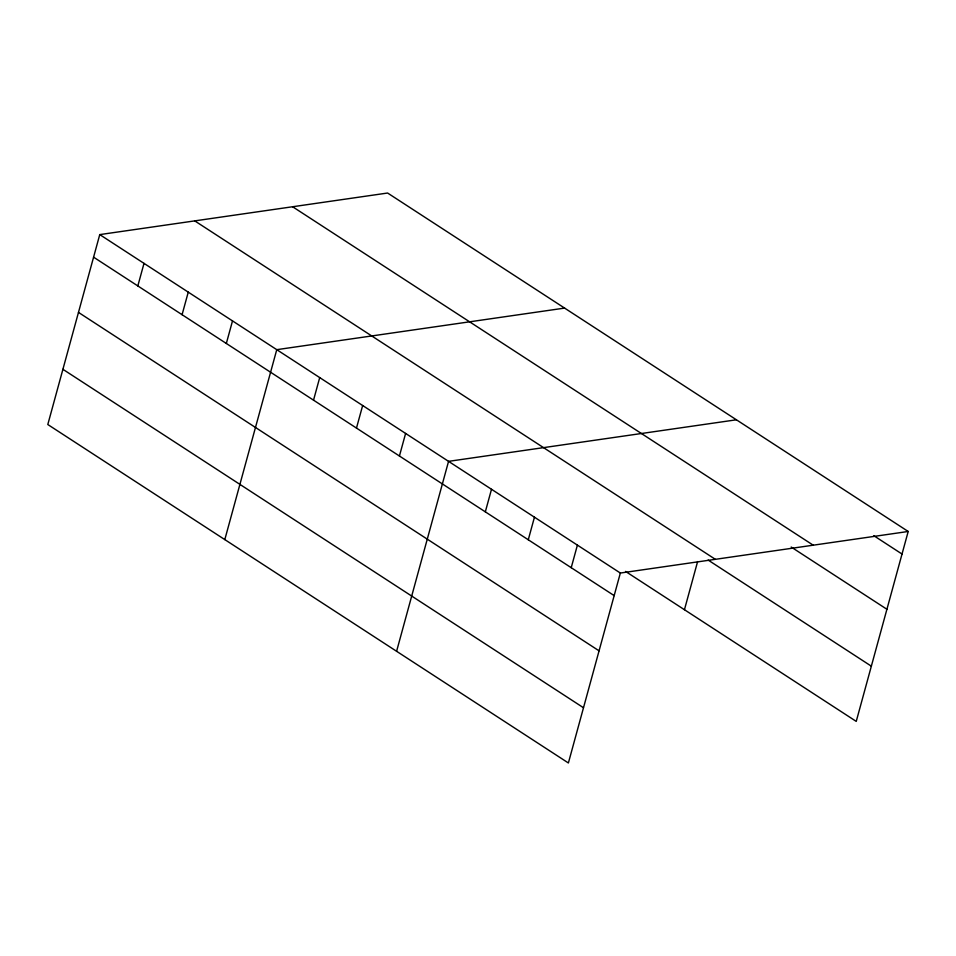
<?xml version="1.0" encoding="UTF-8"?>
<svg xmlns="http://www.w3.org/2000/svg" width="956" height="956" viewBox="0 0 956 956"><rect width="100%" height="100%" fill="white"/><g stroke="black" fill="none" stroke-linecap="round" stroke-linejoin="round"><path stroke-width="1.43" d="M908.2 531.476L387.61 193.028L99.759 234.602L47.8 424.524L568.39 762.972L620.348 573.038L908.2 531.476L856.241 721.398L625.547 571.425M137.831 285.928L144.009 263.366M182.082 314.703L188.26 292.13M226.333 343.467L232.511 320.905M224.803 539.602L276.762 349.669L564.614 308.095M313.532 400.158L319.71 377.596M356.48 428.073L362.659 405.511M399.429 456L405.607 433.438M396.597 651.287L448.555 461.354L736.407 419.792M485.325 511.842L491.504 489.281M528.274 539.77L534.452 517.196M571.222 567.685L577.4 545.123M684.448 609.713L697.617 561.566M873.808 535.695L902.022 554.038M292.62 206.747L813.209 545.195M791.198 547.047L886.917 609.271M194.749 220.884L715.339 559.32M708.145 560.073L871.346 666.177M99.759 234.602L620.348 573.038M93.58 257.164L614.17 595.612M78.476 312.397L599.065 650.833M62.905 369.303L583.495 707.739"/></g></svg>
